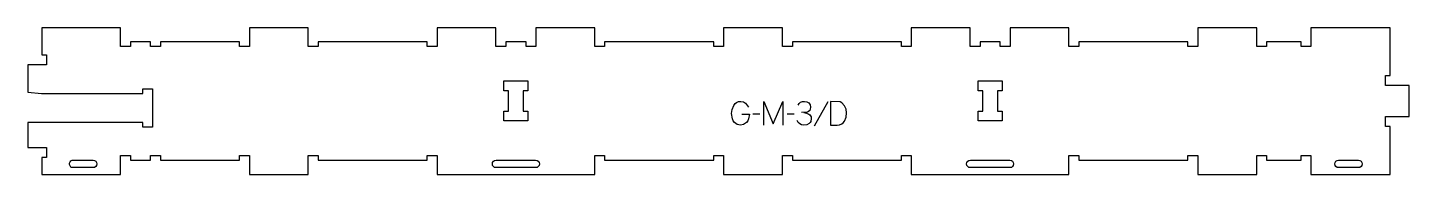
# Model space of a CAD drawing. Header units: millimetres. Extents: x -889 to 860, y -92 to 93.
import ezdxf

# ---------------------------------------------------------------- set-up
doc = ezdxf.new("R2010")
doc.units = ezdxf.units.MM
for name, color, linetype, true_color in [('1_ANYTOOL_1MMDEEP_LABELS_S', 2, 'Continuous', 0xffff00), ('3_ANYTOOL_CUTTHROUGH_INSID', 4, 'Continuous', 0x00ffff), ('4_ANYTOOL_CUTTHROUGH_OUTSI', 5, 'Continuous', 0x0000ff)]:
    doc.layers.add(name, color=color, linetype=linetype, true_color=true_color)

msp = doc.modelspace()

# ---------------------------------------------------------------- linework, layer by layer
at = {"layer": '1_ANYTOOL_1MMDEEP_LABELS_S'}
for p, q in [((37.7, -16.1), (28.9, -16.2)), ((81.2, -16.1), (72.4, -16.2)), ((123.7, -0.5), (106.5, -31.2))]:
    msp.add_line(p, q, dxfattribs=at)
for points in [[(14.8, -16.2), (24.6, -16.2), (23.5, -22.2), (22.4, -24.5), (20.8, -26.5), (17.2, -29.1), (13.2, -30), (11.1, -29.8), (9.2, -29.2), (5.6, -26.5), (4.1, -24.5), (3, -22), (2.1, -15.5), (2.8, -10.2), (4.8, -5.1), (6.4, -2.8), (8.4, -1.3), (10.9, -0.3), (13.8, 0), (17.1, -0.6), (19.7, -2.3), (23.4, -7.4)], [(42.8, -30), (42.8, 0), (54.8, -28.4), (66.8, -0.1), (66.8, -30)], [(86.1, -4.9), (87.6, -2.8), (89.4, -1.2), (91.7, -0.3), (94.3, 0), (97.4, -0.5), (99.8, -1.9), (100.7, -2.9), (101.4, -4.2), (101.9, -7.2), (101.6, -9.7), (100.8, -11.5), (99.5, -12.7), (97.9, -13.5), (90.5, -14.2)], [(93.3, -14.2), (96.6, -14.8), (99.7, -16), (101, -16.9), (101.9, -18.1), (102.5, -19.7), (102.7, -21.6), (102.1, -25.4), (101.3, -26.9), (100.2, -28), (97.3, -29.5), (93.4, -30), (90.6, -29.6), (88.2, -28.6), (86.4, -26.8), (85, -24.3)]]:
    msp.add_lwpolyline(points, dxfattribs=at)
msp.add_lwpolyline([(127.1, 0), (127.1, -30), (135.6, -29.9), (138.7, -29.6), (141.3, -28.6), (143.3, -27.1), (144.9, -24.9), (146.9, -19.8), (147.5, -14.3), (146.9, -9.7), (145, -5.5), (141.5, -1.7), (139.4, -0.7)], close=True, dxfattribs=at)
at = {"layer": '3_ANYTOOL_CUTTHROUGH_INSID'}
for points in [[(-261.6, 13.3), (-261.6, -12.2), (-255.6, -12.2), (-255.6, -24.7), (-286.1, -24.7), (-286.1, -12.2), (-280.1, -12.2), (-280.1, 13.3), (-286.1, 13.3), (-286.1, 25.8), (-255.6, 25.8), (-255.6, 13.3)], [(338.4, 13.3), (338.4, -12.2), (344.4, -12.2), (344.4, -24.7), (313.9, -24.7), (313.9, -12.2), (319.9, -12.2), (319.9, 13.3), (313.9, 13.3), (313.9, 25.8), (344.4, 25.8), (344.4, 13.3)]]:
    msp.add_lwpolyline(points, close=True, dxfattribs=at)
for points in [[(-805.9, -83.8), (-831.6, -83.8), (-832.4, -83.7), (-833.2, -83.4), (-833.9, -83), (-835, -81.6), (-835.6, -79.9), (-835.6, -78.2), (-835, -76.5), (-833.9, -75.1), (-833.2, -74.6), (-832.4, -74.4), (-831.6, -74.3), (-805.9, -74.3, -1)], [(-245.9, -83.8), (-295.9, -83.8, -1), (-295.9, -74.3), (-245.9, -74.3, -1)], [(354.1, -83.8), (304.1, -83.8, -1), (304.1, -74.3), (354.1, -74.3, -1)], [(795, -83.8), (770, -83.8, -1), (770, -74.3), (795, -74.3, -1)]]:
    msp.add_lwpolyline(points, format="xyb", close=True, dxfattribs=at)
at = {"layer": '4_ANYTOOL_CUTTHROUGH_OUTSI'}
msp.add_lwpolyline([(-870.6, -70.8), (-870.6, -92.3), (-771.1, -92.3), (-771.1, -68.5, -0.414214), (-770.9, -68.3), (-758.9, -68.3, -0.414214), (-758.6, -68.5), (-758.6, -74.3), (-733.1, -74.3), (-733.1, -68.5, -0.414214), (-732.9, -68.3), (-720.9, -68.3, -0.414214), (-720.6, -68.5), (-720.6, -74.3), (-620.6, -74.3), (-620.6, -68.5, -0.414214), (-620.4, -68.3), (-608.4, -68.3, -0.414214), (-608.1, -68.5), (-608.1, -92.3), (-533.6, -92.3), (-533.6, -68.5, -0.414214), (-533.4, -68.3), (-521.4, -68.3, -0.414214), (-521.1, -68.5), (-521.1, -74.3), (-383.1, -74.3), (-383.1, -68.5, -0.414214), (-382.9, -68.3), (-370.9, -68.3, -0.414214), (-370.6, -68.5), (-370.6, -92.3), (-171.1, -92.3), (-171.1, -68.5, -0.414214), (-170.9, -68.3), (-158.9, -68.3, -0.414214), (-158.6, -68.5), (-158.6, -74.3), (-20.6, -74.3), (-20.6, -68.5, -0.414214), (-20.4, -68.3), (-8.4, -68.3, -0.414214), (-8.1, -68.5), (-8.1, -92.3), (66.4, -92.3), (66.4, -68.5, -0.414214), (66.6, -68.3), (78.6, -68.3, -0.414214), (78.9, -68.5), (78.9, -74.3), (216.9, -74.3), (216.9, -68.5, -0.414214), (217.1, -68.3), (229.1, -68.3, -0.414214), (229.4, -68.5), (229.4, -92.3), (428.9, -92.3), (428.9, -68.5, -0.414214), (429.1, -68.3), (441.1, -68.3, -0.414214), (441.4, -68.5), (441.4, -74.3), (579.4, -74.3), (579.4, -68.5, -0.414214), (579.6, -68.3), (591.6, -68.3, -0.414214), (591.9, -68.5), (591.9, -92.3), (666.4, -92.3), (666.4, -68.5, -0.414214), (666.6, -68.3), (678.6, -68.3, -0.414214), (678.9, -68.5), (678.9, -74.3), (722.5, -74.3), (722.5, -68.5, -0.414214), (722.7, -68.3), (734.7, -68.3, -0.414214), (735, -68.5), (735, -92.3), (835.2, -92.3), (835.2, -31.8), (829.5, -31.8, -0.414214), (829.2, -31.6), (829.2, -19.6, -0.414214), (829.5, -19.3), (859.5, -19.3), (859.5, 20.2), (829.5, 20.2, -0.414214), (829.2, 20.4), (829.2, 32.4, -0.414214), (829.5, 32.7), (835.2, 32.7), (835.2, 93.2), (735, 93.2), (735, 69.5, -0.414215), (734.7, 69.2), (722.7, 69.2, -0.414212), (722.5, 69.5), (722.5, 75.2), (678.9, 75.2), (678.9, 69.5, -0.414214), (678.6, 69.2), (666.6, 69.2, -0.414214), (666.4, 69.5), (666.4, 93.2), (591.9, 93.2), (591.9, 69.5, -0.414214), (591.6, 69.2), (579.6, 69.2, -0.414214), (579.4, 69.5), (579.4, 75.2), (441.4, 75.2), (441.4, 69.5, -0.414214), (441.1, 69.2), (429.1, 69.2, -0.414214), (428.9, 69.5), (428.9, 93.2), (354.4, 93.2), (354.4, 69.5, -0.414214), (354.1, 69.2), (342.1, 69.2, -0.414214), (341.9, 69.5), (341.9, 75.2), (316.4, 75.2), (316.4, 69.5, -0.414214), (316.1, 69.2), (304.1, 69.2, -0.414214), (303.9, 69.5), (303.9, 93.2), (229.4, 93.2), (229.4, 69.5, -0.414214), (229.1, 69.2), (217.1, 69.2, -0.414214), (216.9, 69.5), (216.9, 75.2), (78.9, 75.2), (78.9, 69.5, -0.414214), (78.6, 69.2), (66.6, 69.2, -0.414214), (66.4, 69.5), (66.4, 93.2), (-8.1, 93.2), (-8.1, 69.5, -0.414214), (-8.4, 69.2), (-20.4, 69.2, -0.414214), (-20.6, 69.5), (-20.6, 75.2), (-158.6, 75.2), (-158.6, 69.5, -0.414214), (-158.9, 69.2), (-170.9, 69.2, -0.414214), (-171.1, 69.5), (-171.1, 93.2), (-245.6, 93.2), (-245.6, 69.5, -0.414214), (-245.9, 69.2), (-257.9, 69.2, -0.414214), (-258.1, 69.5), (-258.1, 75.2), (-283.6, 75.2), (-283.6, 69.5, -0.414214), (-283.9, 69.2), (-295.9, 69.2, -0.414214), (-296.1, 69.5), (-296.1, 93.2), (-370.6, 93.2), (-370.6, 69.5, -0.414214), (-370.9, 69.2), (-382.9, 69.2, -0.414214), (-383.1, 69.5), (-383.1, 75.2), (-521.1, 75.2), (-521.1, 69.5, -0.414214), (-521.4, 69.2), (-533.4, 69.2, -0.414214), (-533.6, 69.5), (-533.6, 93.2), (-608.1, 93.2), (-608.1, 69.5, -0.414214), (-608.4, 69.2), (-620.4, 69.2, -0.414214), (-620.6, 69.5), (-620.6, 75.2), (-720.6, 75.2), (-720.6, 69.5, -0.414214), (-720.9, 69.2), (-732.9, 69.2, -0.414214), (-733.1, 69.5), (-733.1, 75.2), (-758.6, 75.2), (-758.6, 69.5, -0.414214), (-758.9, 69.2), (-770.9, 69.2, -0.414214), (-771.1, 69.5), (-771.1, 93.2), (-870.6, 93.2), (-870.6, 58.7), (-864.9, 58.7, -0.414214), (-864.6, 58.5), (-864.6, 46.5, -0.414214), (-864.9, 46.2), (-888.6, 46.2), (-888.6, 11.7), (-870.9, 9.8), (-743.1, 9.8), (-743.1, 15.6, -0.414214), (-742.9, 15.8), (-730.9, 15.8, -0.414214), (-730.6, 15.6), (-730.6, -32.4, -0.414214), (-730.9, -32.7), (-742.9, -32.7, -0.414214), (-743.1, -32.4), (-743.1, -26.7), (-888.6, -26.7), (-888.6, -58.3), (-864.9, -58.3, -0.414214), (-864.6, -58.5), (-864.6, -70.5, -0.414214), (-864.9, -70.8)], format="xyb", close=True, dxfattribs=at)

doc.saveas('drawing.dxf')
